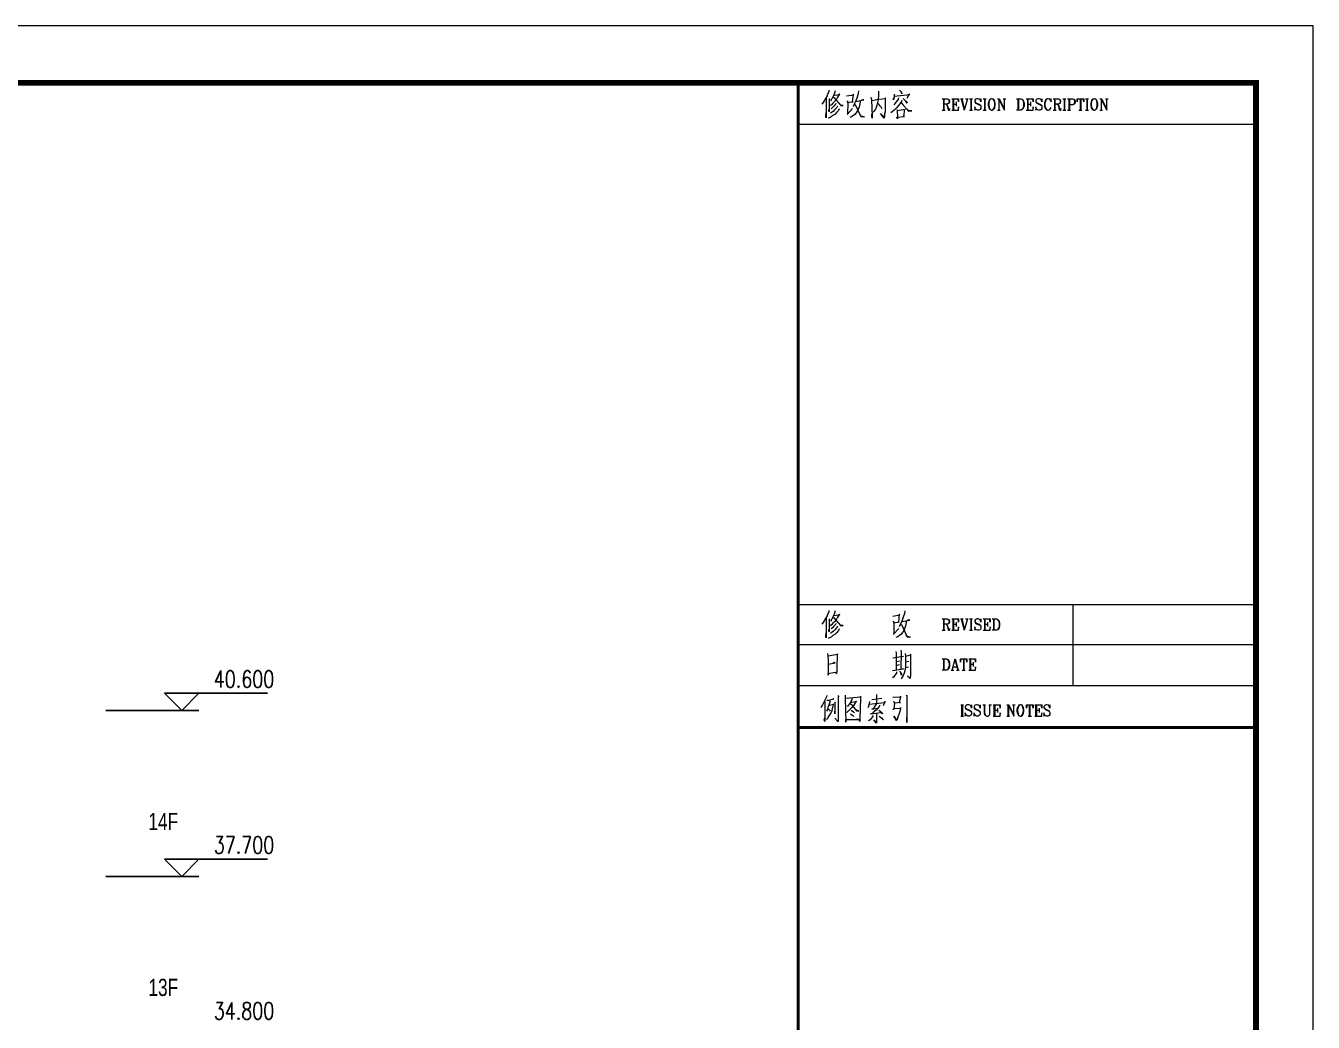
# Model space of a CAD drawing. Extents: x 1332633 to 1595679, y 264824 to 640777.
# Drawn here: x 1394138 to 1416633, y 309280 to 326700 of the extents above; entities that cross this region are included whole.
import ezdxf
from ezdxf.enums import TextEntityAlignment as Align

# ---------------------------------------------------------------- set-up
doc = ezdxf.new("R2010")
doc.units = 0
doc.header["$LTSCALE"] = 1000
doc.header["$MEASUREMENT"] = 0
doc.layers.get('0').update_dxf_attribs({"linetype": 'CONTINUOUS'})
doc.layers.add('_公共_图框', color=4, linetype='CONTINUOUS', lineweight=5)
doc.layers.add('PUB_TEXT', color=7, linetype='CONTINUOUS', lineweight=13)
for name, color, linetype in [('A-Hz1汉字注明（平、立面、房间名称等）', 7, 'CONTINUOUS'), ('DIM_ELEV', 3, 'CONTINUOUS'), ('hatch', 251, 'CONTINUOUS')]:
    doc.layers.add(name, color=color, linetype=linetype)
doc.styles.add('_TCH_DIM', font='SIMPLEX', dxfattribs={"width": 0.8, "bigfont": 'HZTXT'})
doc.styles.add('sunyat', font='3yromanc.shx', dxfattribs={"width": 0.75, "bigfont": '3yhztxt.shx'})
doc.styles.add('图框文字', font='SIMKAI.TTF')

# ---------------------------------------------------------------- blocks, each defined once
blk = doc.blocks.new('tk22')
at = {"color": 4, "lineweight": 0}
for points in [[(-8176, 47699), (-8176, 47643), (-8167, 47228), (-8167, 47275), (-7941, 47275), (-7959, 47275), (-7988, 47275)], [(-7629, 47709), (-7629, 47690), (-7629, 47558)], [(-7110, 47699), (-7092, 47680), (-7101, 47690), (-7101, 47218), (-7101, 47256), (-7101, 47313)], [(-8497, 47690), (-8506, 47671), (-8544, 47586), (-8573, 47529), (-8601, 47482)], [(-8535, 47586), (-8535, 47237), (-8544, 47265), (-8535, 47303)], [(-8450, 47595), (-8440, 47595), (-8459, 47539), (-8478, 47482), (-8488, 47445), (-8506, 47416)], [(-8450, 47520), (-8384, 47539), (-8384, 47548), (-8393, 47501), (-8403, 47463), (-8412, 47426), (-8422, 47397), (-8440, 47369), (-8459, 47341), (-8478, 47313), (-8488, 47284), (-8506, 47275)], [(-8497, 47614), (-8488, 47605), (-8374, 47633), (-8384, 47633), (-8393, 47624)], [(-8308, 47690), (-8290, 47671), (-8299, 47671), (-8299, 47265), (-8299, 47237), (-8308, 47237), (-8356, 47294), (-8308, 47237), (-8299, 47256)], [(-8356, 47577), (-8346, 47567), (-8356, 47567), (-8356, 47369), (-8356, 47397), (-8356, 47416)], [(-8167, 47643), (-7903, 47671), (-7912, 47680), (-7912, 47643), (-7922, 47284), (-7922, 47237), (-7941, 47275)], [(-8082, 47577), (-8063, 47577), (-7978, 47586), (-7988, 47595), (-8025, 47520), (-8063, 47482), (-8091, 47454), (-8120, 47426), (-8148, 47397)], [(-8063, 47643), (-8063, 47624), (-8091, 47558), (-8129, 47511), (-8139, 47492)], [(-8082, 47539), (-8073, 47539), (-7978, 47426), (-7941, 47426), (-7978, 47435), (-7988, 47445)], [(-7752, 47586), (-7761, 47548), (-7771, 47511), (-7771, 47492), (-7780, 47482)], [(-7761, 47539), (-7488, 47567), (-7478, 47586), (-7516, 47511)], [(-7573, 47520), (-7582, 47501), (-7639, 47435), (-7686, 47397), (-7714, 47369), (-7733, 47369), (-7554, 47397)], [(-7714, 47624), (-7535, 47643)], [(-7639, 47548), (-7639, 47539), (-7695, 47454), (-7714, 47454), (-7610, 47473)], [(-7346, 47662), (-7337, 47662), (-7205, 47671), (-7214, 47680), (-7214, 47671), (-7233, 47567), (-7214, 47567), (-7318, 47558), (-7327, 47586), (-7318, 47558), (-7327, 47454), (-7337, 47445), (-7337, 47454), (-7308, 47463), (-7205, 47473), (-7214, 47482), (-7214, 47454), (-7233, 47379), (-7252, 47331), (-7261, 47294), (-7271, 47265), (-7280, 47256), (-7327, 47331), (-7280, 47265), (-7271, 47275)], [(-6158, 47529), (-6110, 47529)], [(-6139, 47331), (-6139, 47529)], [(-6129, 47529), (-6129, 47331)], [(-5978, 47501), (-5969, 47529), (-5969, 47473), (-5978, 47501), (-5997, 47520), (-6016, 47529), (-6044, 47529), (-6063, 47520), (-6082, 47501), (-6082, 47482), (-6073, 47463), (-6063, 47454), (-6044, 47445), (-5997, 47426), (-5988, 47416), (-5969, 47397)], [(-6082, 47482), (-6063, 47463), (-6044, 47454), (-5997, 47435), (-5988, 47426), (-5978, 47416), (-5969, 47397), (-5969, 47360), (-5988, 47341), (-6007, 47331), (-6035, 47331), (-6054, 47341), (-6073, 47360), (-6082, 47388), (-6082, 47331), (-6073, 47360)], [(-5827, 47501), (-5818, 47529), (-5818, 47473), (-5827, 47501), (-5846, 47520), (-5865, 47529), (-5884, 47529), (-5912, 47520), (-5922, 47501), (-5922, 47482), (-5922, 47463), (-5912, 47454), (-5894, 47445), (-5846, 47426), (-5837, 47416), (-5818, 47397)], [(-5922, 47482), (-5912, 47463), (-5894, 47454), (-5846, 47435), (-5837, 47426), (-5827, 47416), (-5818, 47397), (-5818, 47360), (-5837, 47341), (-5856, 47331), (-5884, 47331), (-5903, 47341), (-5922, 47360), (-5922, 47388), (-5922, 47331), (-5922, 47360)], [(-5771, 47529), (-5724, 47529)], [(-5752, 47529), (-5752, 47388), (-5743, 47360), (-5724, 47341), (-5705, 47331), (-5686, 47331), (-5667, 47341), (-5648, 47360), (-5648, 47388), (-5648, 47529)], [(-5743, 47529), (-5743, 47388), (-5733, 47360), (-5724, 47341), (-5705, 47331)], [(-5667, 47529), (-5620, 47529)], [(-5592, 47529), (-5469, 47529), (-5469, 47473), (-5478, 47529)], [(-5573, 47331), (-5573, 47529)], [(-5563, 47529), (-5563, 47331)], [(-5516, 47473), (-5516, 47397)], [(-5356, 47529), (-5318, 47529)], [(-5328, 47331), (-5328, 47529)], [(-5318, 47511), (-5233, 47331), (-5233, 47529)], [(-5318, 47331), (-5318, 47529), (-5233, 47350)], [(-5252, 47529), (-5205, 47529)], [(-5120, 47529), (-5148, 47520), (-5158, 47501), (-5167, 47482), (-5177, 47445), (-5177, 47416), (-5167, 47379), (-5158, 47360), (-5148, 47341), (-5120, 47331), (-5111, 47331), (-5082, 47341), (-5073, 47360), (-5063, 47379), (-5054, 47416), (-5054, 47445), (-5063, 47482), (-5073, 47501), (-5082, 47520), (-5111, 47529), (-5120, 47529), (-5139, 47520), (-5158, 47501), (-5158, 47482), (-5167, 47445), (-5167, 47416), (-5158, 47379), (-5158, 47360), (-5139, 47341), (-5120, 47331)], [(-5111, 47331), (-5092, 47341), (-5082, 47360), (-5073, 47379), (-5063, 47416), (-5063, 47445), (-5073, 47482), (-5082, 47501), (-5092, 47520), (-5111, 47529)], [(-4997, 47529), (-5007, 47473), (-5007, 47529), (-4894, 47529), (-4894, 47473), (-4903, 47529)], [(-4960, 47331), (-4960, 47529)], [(-4950, 47529), (-4950, 47331)], [(-4865, 47529), (-4743, 47529), (-4743, 47473), (-4752, 47529)], [(-4846, 47331), (-4846, 47529)], [(-4837, 47529), (-4837, 47331)], [(-4790, 47473), (-4790, 47397)], [(-4611, 47501), (-4601, 47529), (-4601, 47473), (-4611, 47501), (-4620, 47520), (-4648, 47529), (-4667, 47529), (-4686, 47520), (-4705, 47501), (-4705, 47482), (-4695, 47463), (-4686, 47454), (-4677, 47445), (-4629, 47426), (-4611, 47416), (-4601, 47397)], [(-4705, 47482), (-4686, 47463), (-4677, 47454), (-4629, 47435), (-4611, 47426), (-4611, 47416), (-4601, 47397), (-4601, 47360), (-4611, 47341), (-4639, 47331), (-4658, 47331), (-4686, 47341), (-4695, 47360), (-4705, 47388), (-4705, 47331), (-4695, 47360)], [(-8478, 47463), (-8450, 47435), (-8440, 47416)], [(-8082, 47369), (-8044, 47341), (-8025, 47322)], [(-8073, 47435), (-8035, 47407), (-8016, 47388)], [(-7686, 47341), (-7705, 47313), (-7742, 47265), (-7771, 47246)], [(-7629, 47388), (-7629, 47369), (-7629, 47209), (-7676, 47265), (-7629, 47218)], [(-7591, 47435), (-7535, 47397), (-7525, 47369), (-7544, 47397)], [(-7582, 47331), (-7535, 47294), (-7516, 47275), (-7507, 47265), (-7535, 47303)], [(-6158, 47331), (-6110, 47331)], [(-5592, 47331), (-5469, 47331), (-5469, 47388), (-5478, 47331)], [(-5563, 47435), (-5516, 47435)], [(-5356, 47331), (-5309, 47331)], [(-4978, 47331), (-4922, 47331)], [(-4865, 47331), (-4743, 47331), (-4743, 47388), (-4752, 47331)], [(-4837, 47435), (-4790, 47435)]]:
    blk.add_lwpolyline(points, dxfattribs=at)
at = {"layer": '_公共_图框'}
for p, q in [((-8463, 58271), (-8466, 58248)), ((-8350, 58263), (-8372, 58204)), ((-7944, 58263), (-7950, 58216)), ((-7226, 58275), (-7192, 58236)), ((-8564, 58059), (-8583, 58031)), ((-8542, 58090), (-8564, 58059)), ((-8520, 58129), (-8542, 58090)), ((-8495, 58177), (-8520, 58129)), ((-8507, 58137), (-8507, 57791)), ((-8466, 58248), (-8495, 58185)), ((-8495, 58185), (-8495, 58177)), ((-8460, 58126), (-8460, 57897)), ((-8416, 58114), (-8432, 58086)), ((-8391, 58047), (-8419, 58019)), ((-8413, 58122), (-8416, 58114)), ((-8391, 58157), (-8413, 58122)), ((-8372, 58204), (-8391, 58157)), ((-8391, 58149), (-8378, 58145)), ((-8363, 58074), (-8391, 58047)), ((-8378, 58189), (-8366, 58185)), ((-8378, 58145), (-8256, 58004)), ((-8366, 58185), (-8271, 58200)), ((-8337, 58106), (-8363, 58074)), ((-8337, 58043), (-8341, 58031)), ((-8309, 58153), (-8337, 58106)), ((-8278, 58208), (-8309, 58153)), ((-8271, 58200), (-8278, 58208)), ((-8152, 58173), (-8026, 58193)), ((-8139, 58086), (-8133, 58043)), ((-8133, 58051), (-8139, 58086)), ((-8133, 58043), (-8136, 57866)), ((-8038, 58067), (-8133, 58051)), ((-8038, 58204), (-8054, 58067)), ((-8054, 58067), (-8038, 58067)), ((-8026, 58193), (-8038, 58204)), ((-8013, 58043), (-8026, 58011)), ((-7994, 58086), (-8013, 58043)), ((-7969, 58153), (-7994, 58086)), ((-7994, 58078), (-7853, 58102)), ((-7950, 58216), (-7969, 58153)), ((-7916, 58063), (-7928, 58000)), ((-7916, 58086), (-7916, 58063)), ((-7868, 58106), (-7894, 58098)), ((-7853, 58102), (-7868, 58106)), ((-7727, 58153), (-7717, 58102)), ((-7717, 58102), (-7708, 57822)), ((-7714, 58094), (-7594, 58114)), ((-7613, 58059), (-7626, 58011)), ((-7604, 58106), (-7613, 58059)), ((-7610, 58039), (-7576, 58008)), ((-7598, 58181), (-7604, 58114)), ((-7604, 58114), (-7604, 58106)), ((-7594, 58259), (-7598, 58181)), ((-7594, 58114), (-7588, 58114)), ((-7588, 58114), (-7466, 58129)), ((-7475, 58141), (-7478, 58133)), ((-7478, 58133), (-7478, 58051)), ((-7478, 58051), (-7478, 57980)), ((-7466, 58129), (-7475, 58141)), ((-7336, 58122), (-7324, 58149)), ((-7330, 58126), (-7336, 58106)), ((-7336, 58106), (-7336, 58122)), ((-7324, 58153), (-7330, 58126)), ((-7296, 58055), (-7327, 58019)), ((-7324, 58204), (-7321, 58173)), ((-7321, 58173), (-7324, 58153)), ((-7321, 58169), (-7050, 58197)), ((-7251, 58118), (-7296, 58055)), ((-7248, 58137), (-7251, 58118)), ((-7207, 58059), (-7245, 58008)), ((-7195, 58074), (-7207, 58059)), ((-7204, 58063), (-7157, 58008)), ((-7185, 58212), (-7201, 58248)), ((-7188, 58098), (-7195, 58074)), ((-7192, 58236), (-7185, 58212)), ((-7166, 58126), (-7113, 58078)), ((-7097, 58047), (-7122, 58086)), ((-7113, 58078), (-7097, 58047)), ((-7059, 58204), (-7103, 58129)), ((-7050, 58197), (-7059, 58204)), ((-6485, 58125), (-6393, 58125)), ((-6462, 58125), (-6462, 57925)), ((-6454, 58125), (-6454, 57925)), ((-6393, 58125), (-6370, 58116)), ((-6393, 58125), (-6378, 58116)), ((-6370, 58039), (-6393, 58030)), ((-6378, 58039), (-6393, 58030)), ((-6378, 58116), (-6370, 58106)), ((-6370, 58049), (-6378, 58039)), ((-6370, 58116), (-6363, 58106)), ((-6370, 58106), (-6363, 58087)), ((-6363, 58068), (-6370, 58049)), ((-6363, 58049), (-6370, 58039)), ((-6363, 58106), (-6355, 58087)), ((-6363, 58087), (-6363, 58068)), ((-6355, 58068), (-6363, 58049)), ((-6355, 58087), (-6355, 58068)), ((-6317, 58125), (-6195, 58125)), ((-6294, 58125), (-6294, 57925)), ((-6287, 58125), (-6287, 57925)), ((-6241, 58068), (-6241, 57992)), ((-6195, 58068), (-6203, 58125)), ((-6195, 58125), (-6195, 58068)), ((-6165, 58125), (-6119, 58125)), ((-6150, 58125), (-6096, 57925)), ((-6142, 58125), (-6096, 57954)), ((-6043, 58125), (-6096, 57925)), ((-6074, 58125), (-6028, 58125)), ((-6005, 58125), (-5952, 58125)), ((-5982, 58125), (-5982, 57925)), ((-5975, 58125), (-5975, 57925)), ((-5898, 58116), (-5914, 58097)), ((-5914, 58097), (-5914, 58078)), ((-5914, 58078), (-5906, 58058)), ((-5914, 58078), (-5898, 58058)), ((-5906, 58058), (-5898, 58049)), ((-5876, 58125), (-5898, 58116)), ((-5898, 58058), (-5883, 58049)), ((-5898, 58049), (-5883, 58039)), ((-5883, 58049), (-5838, 58030)), ((-5883, 58039), (-5838, 58020)), ((-5853, 58125), (-5876, 58125)), ((-5830, 58116), (-5853, 58125)), ((-5815, 58097), (-5830, 58116)), ((-5815, 58097), (-5807, 58125)), ((-5807, 58068), (-5815, 58097)), ((-5807, 58125), (-5807, 58068)), ((-5769, 58125), (-5716, 58125)), ((-5746, 58125), (-5746, 57925)), ((-5739, 58125), (-5739, 57925)), ((-5670, 58078), (-5678, 58039)), ((-5678, 58039), (-5678, 58011)), ((-5662, 58097), (-5670, 58078)), ((-5662, 58078), (-5670, 58039)), ((-5670, 58039), (-5670, 58011)), ((-5647, 58116), (-5662, 58097)), ((-5655, 58097), (-5662, 58078)), ((-5639, 58116), (-5655, 58097)), ((-5624, 58125), (-5647, 58116)), ((-5624, 58125), (-5639, 58116)), ((-5609, 58125), (-5624, 58125)), ((-5586, 58116), (-5609, 58125)), ((-5594, 58116), (-5609, 58125)), ((-5579, 58097), (-5594, 58116)), ((-5571, 58097), (-5586, 58116)), ((-5571, 58078), (-5579, 58097)), ((-5563, 58078), (-5571, 58097)), ((-5563, 58039), (-5571, 58078)), ((-5556, 58039), (-5563, 58078)), ((-5563, 58011), (-5563, 58039)), ((-5556, 58011), (-5556, 58039)), ((-5518, 58125), (-5487, 58125)), ((-5495, 58125), (-5495, 57925)), ((-5487, 58125), (-5396, 57944)), ((-5487, 58106), (-5396, 57925)), ((-5419, 58125), (-5373, 58125)), ((-5396, 57925), (-5396, 58125)), ((-5183, 58125), (-5106, 58125)), ((-5160, 58125), (-5160, 57925)), ((-5152, 58125), (-5152, 57925)), ((-5106, 58125), (-5084, 58116)), ((-5106, 58125), (-5091, 58116)), ((-5091, 58116), (-5076, 58097)), ((-5084, 58116), (-5068, 58097)), ((-5076, 58097), (-5068, 58078)), ((-5068, 58097), (-5061, 58078)), ((-5068, 58078), (-5061, 58049)), ((-5061, 58078), (-5053, 58049)), ((-5061, 58049), (-5061, 58001)), ((-5053, 58049), (-5053, 58001)), ((-5015, 58125), (-4893, 58125)), ((-4992, 58125), (-4992, 57925)), ((-4985, 58125), (-4985, 57925)), ((-4939, 58068), (-4939, 57992)), ((-4893, 58068), (-4901, 58125)), ((-4893, 58125), (-4893, 58068)), ((-4832, 58116), (-4848, 58097)), ((-4848, 58097), (-4848, 58078)), ((-4848, 58078), (-4832, 58058)), ((-4848, 58078), (-4840, 58058)), ((-4840, 58058), (-4832, 58049)), ((-4810, 58125), (-4832, 58116)), ((-4832, 58058), (-4817, 58049)), ((-4832, 58049), (-4817, 58039)), ((-4817, 58049), (-4772, 58030)), ((-4817, 58039), (-4772, 58020)), ((-4787, 58125), (-4810, 58125)), ((-4764, 58116), (-4787, 58125)), ((-4749, 58097), (-4764, 58116)), ((-4749, 58097), (-4741, 58125)), ((-4741, 58068), (-4749, 58097)), ((-4741, 58125), (-4741, 58068)), ((-4688, 58078), (-4695, 58049)), ((-4695, 58049), (-4695, 58001)), ((-4680, 58097), (-4688, 58078)), ((-4680, 58078), (-4688, 58049)), ((-4688, 58049), (-4688, 58001)), ((-4665, 58116), (-4680, 58097)), ((-4673, 58097), (-4680, 58078)), ((-4657, 58116), (-4673, 58097)), ((-4642, 58125), (-4665, 58116)), ((-4642, 58125), (-4657, 58116)), ((-4627, 58125), (-4642, 58125)), ((-4604, 58116), (-4627, 58125)), ((-4589, 58097), (-4604, 58116)), ((-4581, 58125), (-4589, 58097)), ((-4589, 58097), (-4581, 58068)), ((-4581, 58068), (-4581, 58125)), ((-4543, 58125), (-4452, 58125)), ((-4520, 58125), (-4520, 57925)), ((-4513, 58125), (-4513, 57925)), ((-4452, 58125), (-4429, 58116)), ((-4452, 58125), (-4436, 58116)), ((-4429, 58039), (-4452, 58030)), ((-4436, 58039), (-4452, 58030)), ((-4436, 58116), (-4429, 58106)), ((-4429, 58049), (-4436, 58039)), ((-4429, 58116), (-4421, 58106)), ((-4429, 58106), (-4421, 58087)), ((-4421, 58068), (-4429, 58049)), ((-4421, 58049), (-4429, 58039)), ((-4421, 58106), (-4414, 58087)), ((-4421, 58087), (-4421, 58068)), ((-4414, 58068), (-4421, 58049)), ((-4414, 58087), (-4414, 58068)), ((-4375, 58125), (-4322, 58125)), ((-4353, 58125), (-4353, 57925)), ((-4345, 58125), (-4345, 57925)), ((-4292, 58125), (-4200, 58125)), ((-4269, 58125), (-4269, 57925)), ((-4261, 58125), (-4261, 57925)), ((-4200, 58125), (-4177, 58116)), ((-4200, 58125), (-4185, 58116)), ((-4185, 58116), (-4177, 58106)), ((-4177, 58039), (-4185, 58030)), ((-4177, 58116), (-4170, 58106)), ((-4177, 58106), (-4170, 58087)), ((-4170, 58058), (-4177, 58039)), ((-4170, 58039), (-4177, 58030)), ((-4170, 58106), (-4162, 58087)), ((-4170, 58087), (-4170, 58058)), ((-4162, 58058), (-4170, 58039)), ((-4162, 58087), (-4162, 58058)), ((-4124, 58125), (-4010, 58125)), ((-4124, 58068), (-4124, 58125)), ((-4117, 58125), (-4124, 58068)), ((-4071, 58125), (-4071, 57925)), ((-4063, 58125), (-4063, 57925)), ((-4010, 58068), (-4018, 58125)), ((-4010, 58125), (-4010, 58068)), ((-3980, 58125), (-3926, 58125)), ((-3957, 58125), (-3957, 57925)), ((-3949, 58125), (-3949, 57925)), ((-3881, 58078), (-3888, 58039)), ((-3888, 58039), (-3888, 58011)), ((-3873, 58097), (-3881, 58078)), ((-3873, 58078), (-3881, 58039)), ((-3881, 58039), (-3881, 58011)), ((-3858, 58116), (-3873, 58097)), ((-3865, 58097), (-3873, 58078)), ((-3850, 58116), (-3865, 58097)), ((-3835, 58125), (-3858, 58116)), ((-3835, 58125), (-3850, 58116)), ((-3820, 58125), (-3835, 58125)), ((-3797, 58116), (-3820, 58125)), ((-3805, 58116), (-3820, 58125)), ((-3789, 58097), (-3805, 58116)), ((-3782, 58097), (-3797, 58116)), ((-3782, 58078), (-3789, 58097)), ((-3774, 58078), (-3782, 58097)), ((-3774, 58039), (-3782, 58078)), ((-3766, 58039), (-3774, 58078)), ((-3774, 58011), (-3774, 58039)), ((-3766, 58011), (-3766, 58039)), ((-3728, 58125), (-3698, 58125)), ((-3706, 58125), (-3706, 57925)), ((-3698, 58125), (-3607, 57944)), ((-3698, 58106), (-3607, 57925)), ((-3629, 58125), (-3584, 58125)), ((-3607, 57925), (-3607, 58125)), ((-8514, 57822), (-8507, 57881)), ((-8507, 57791), (-8514, 57822)), ((-8463, 57925), (-8460, 57944)), ((-8460, 57897), (-8463, 57925)), ((-8419, 58019), (-8438, 58004)), ((-8407, 57889), (-8432, 57870)), ((-8400, 57968), (-8422, 57949)), ((-8391, 57830), (-8422, 57807)), ((-8381, 57909), (-8407, 57889)), ((-8375, 57996), (-8400, 57968)), ((-8359, 57850), (-8391, 57830)), ((-8363, 57929), (-8381, 57909)), ((-8344, 58027), (-8375, 57996)), ((-8356, 57933), (-8363, 57929)), ((-8328, 57881), (-8359, 57850)), ((-8322, 57972), (-8356, 57933)), ((-8341, 58031), (-8344, 58027)), ((-8293, 57921), (-8328, 57881)), ((-8318, 57980), (-8322, 57972)), ((-8312, 57996), (-8318, 57980)), ((-8284, 57949), (-8293, 57921)), ((-8256, 58008), (-8271, 58023)), ((-8214, 58008), (-8256, 58008)), ((-8256, 58004), (-8214, 58008)), ((-8145, 57850), (-8048, 57956)), ((-8035, 57830), (-8060, 57811)), ((-8026, 58011), (-8038, 57984)), ((-8010, 57850), (-8035, 57830)), ((-8010, 58027), (-8001, 58023)), ((-7988, 57878), (-8010, 57850)), ((-8001, 58023), (-7903, 57811)), ((-7969, 57905), (-7988, 57878)), ((-7953, 57933), (-7969, 57905)), ((-7941, 57964), (-7953, 57933)), ((-7928, 58000), (-7941, 57964)), ((-7900, 57819), (-7916, 57842)), ((-7843, 57807), (-7900, 57819)), ((-7714, 57807), (-7711, 57858)), ((-7708, 57822), (-7708, 57783)), ((-7673, 57901), (-7686, 57889)), ((-7664, 57921), (-7673, 57901)), ((-7648, 57944), (-7664, 57921)), ((-7639, 57968), (-7648, 57944)), ((-7626, 58011), (-7639, 57968)), ((-7576, 58008), (-7547, 57976)), ((-7563, 57866), (-7497, 57799)), ((-7494, 57787), (-7563, 57866)), ((-7547, 57976), (-7538, 57952)), ((-7538, 57952), (-7544, 57968)), ((-7497, 57799), (-7491, 57838)), ((-7491, 57819), (-7494, 57787)), ((-7488, 57854), (-7491, 57819)), ((-7481, 57897), (-7488, 57854)), ((-7478, 57980), (-7481, 57972)), ((-7481, 57972), (-7481, 57905)), ((-7481, 57905), (-7481, 57897)), ((-7358, 57893), (-7381, 57878)), ((-7321, 57925), (-7358, 57893)), ((-7283, 57964), (-7321, 57925)), ((-7245, 58008), (-7283, 57964)), ((-7277, 57937), (-7270, 57913)), ((-7273, 57803), (-7141, 57815)), ((-7270, 57913), (-7264, 57803)), ((-7129, 57933), (-7267, 57913)), ((-7157, 58008), (-7107, 57949)), ((-7151, 57815), (-7138, 57940)), ((-7141, 57815), (-7151, 57815)), ((-7138, 57940), (-7129, 57933)), ((-7107, 57949), (-7069, 57909)), ((-7072, 57917), (-7097, 57940)), ((-7012, 57913), (-7072, 57917)), ((-7069, 57909), (-7012, 57913)), ((-6485, 57925), (-6431, 57925)), ((-6393, 58030), (-6454, 58030)), ((-6416, 58030), (-6401, 58020)), ((-6401, 58020), (-6393, 58011)), ((-6401, 58020), (-6393, 58001)), ((-6393, 58011), (-6370, 57944)), ((-6393, 58001), (-6378, 57935)), ((-6378, 57935), (-6370, 57925)), ((-6370, 57944), (-6363, 57935)), ((-6370, 57925), (-6355, 57925)), ((-6363, 57935), (-6355, 57935)), ((-6355, 57935), (-6348, 57944)), ((-6355, 57925), (-6348, 57944)), ((-6348, 57944), (-6348, 57954)), ((-6317, 57925), (-6195, 57925)), ((-6287, 58030), (-6241, 58030)), ((-6195, 57982), (-6203, 57925)), ((-6195, 57925), (-6195, 57982)), ((-6005, 57925), (-5952, 57925)), ((-5914, 57982), (-5914, 57925)), ((-5906, 57954), (-5914, 57982)), ((-5914, 57925), (-5906, 57954)), ((-5891, 57935), (-5906, 57954)), ((-5868, 57925), (-5891, 57935)), ((-5845, 57925), (-5868, 57925)), ((-5822, 57935), (-5845, 57925)), ((-5838, 58030), (-5822, 58020)), ((-5838, 58020), (-5822, 58011)), ((-5822, 58020), (-5815, 58011)), ((-5822, 58011), (-5807, 57992)), ((-5807, 57954), (-5822, 57935)), ((-5815, 58011), (-5807, 57992)), ((-5807, 57992), (-5807, 57954)), ((-5769, 57925), (-5716, 57925)), ((-5678, 58011), (-5670, 57973)), ((-5670, 58011), (-5662, 57973)), ((-5670, 57973), (-5662, 57954)), ((-5662, 57973), (-5655, 57954)), ((-5662, 57954), (-5647, 57935)), ((-5655, 57954), (-5639, 57935)), ((-5647, 57935), (-5624, 57925)), ((-5639, 57935), (-5624, 57925)), ((-5624, 57925), (-5609, 57925)), ((-5609, 57925), (-5586, 57935)), ((-5609, 57925), (-5594, 57935)), ((-5594, 57935), (-5579, 57954)), ((-5586, 57935), (-5571, 57954)), ((-5579, 57954), (-5571, 57973)), ((-5571, 57973), (-5563, 58011)), ((-5571, 57954), (-5563, 57973)), ((-5563, 57973), (-5556, 58011)), ((-5518, 57925), (-5472, 57925)), ((-5106, 57925), (-5183, 57925)), ((-5084, 57935), (-5106, 57925)), ((-5091, 57935), (-5106, 57925)), ((-5076, 57954), (-5091, 57935)), ((-5068, 57954), (-5084, 57935)), ((-5068, 57973), (-5076, 57954)), ((-5061, 58001), (-5068, 57973)), ((-5061, 57973), (-5068, 57954)), ((-5053, 58001), (-5061, 57973)), ((-5015, 57925), (-4893, 57925)), ((-4985, 58030), (-4939, 58030)), ((-4893, 57982), (-4901, 57925)), ((-4893, 57925), (-4893, 57982)), ((-4848, 57982), (-4848, 57925)), ((-4840, 57954), (-4848, 57982)), ((-4848, 57925), (-4840, 57954)), ((-4825, 57935), (-4840, 57954)), ((-4802, 57925), (-4825, 57935)), ((-4779, 57925), (-4802, 57925)), ((-4756, 57935), (-4779, 57925)), ((-4772, 58030), (-4756, 58020)), ((-4772, 58020), (-4756, 58011)), ((-4756, 58020), (-4749, 58011)), ((-4756, 58011), (-4741, 57992)), ((-4741, 57954), (-4756, 57935)), ((-4749, 58011), (-4741, 57992)), ((-4741, 57992), (-4741, 57954)), ((-4695, 58001), (-4688, 57973)), ((-4688, 58001), (-4680, 57973)), ((-4688, 57973), (-4680, 57954)), ((-4680, 57973), (-4673, 57954)), ((-4680, 57954), (-4665, 57935)), ((-4673, 57954), (-4657, 57935)), ((-4665, 57935), (-4642, 57925)), ((-4657, 57935), (-4642, 57925)), ((-4642, 57925), (-4627, 57925)), ((-4627, 57925), (-4604, 57935)), ((-4604, 57935), (-4589, 57954)), ((-4589, 57954), (-4581, 57973)), ((-4543, 57925), (-4490, 57925)), ((-4452, 58030), (-4513, 58030)), ((-4474, 58030), (-4459, 58020)), ((-4459, 58020), (-4452, 58011)), ((-4459, 58020), (-4452, 58001)), ((-4452, 58011), (-4429, 57944)), ((-4452, 58001), (-4436, 57935)), ((-4436, 57935), (-4429, 57925)), ((-4429, 57944), (-4421, 57935)), ((-4429, 57925), (-4414, 57925)), ((-4421, 57935), (-4414, 57935)), ((-4414, 57935), (-4406, 57944)), ((-4414, 57925), (-4406, 57944)), ((-4406, 57944), (-4406, 57954)), ((-4375, 57925), (-4322, 57925)), ((-4292, 57925), (-4238, 57925)), ((-4200, 58020), (-4261, 58020)), ((-4177, 58030), (-4200, 58020)), ((-4185, 58030), (-4200, 58020)), ((-4094, 57925), (-4040, 57925)), ((-3980, 57925), (-3926, 57925)), ((-3888, 58011), (-3881, 57973)), ((-3881, 58011), (-3873, 57973)), ((-3881, 57973), (-3873, 57954)), ((-3873, 57973), (-3865, 57954)), ((-3873, 57954), (-3858, 57935)), ((-3865, 57954), (-3850, 57935)), ((-3858, 57935), (-3835, 57925)), ((-3850, 57935), (-3835, 57925)), ((-3835, 57925), (-3820, 57925)), ((-3820, 57925), (-3797, 57935)), ((-3820, 57925), (-3805, 57935)), ((-3805, 57935), (-3789, 57954)), ((-3797, 57935), (-3782, 57954)), ((-3789, 57954), (-3782, 57973)), ((-3782, 57973), (-3774, 58011)), ((-3782, 57954), (-3774, 57973)), ((-3774, 57973), (-3766, 58011)), ((-3728, 57925), (-3683, 57925)), ((-1000, 57675), (-9000, 57675)), ((-8451, 57791), (-8473, 57783)), ((-8422, 57807), (-8451, 57791)), ((-8079, 57803), (-8098, 57795)), ((-8060, 57811), (-8079, 57803)), ((-7903, 57811), (-7843, 57807)), ((-7708, 57783), (-7714, 57807)), ((-7261, 57775), (-7273, 57803)), ((-7264, 57803), (-7261, 57775)), ((-9000, 49283), (-1000, 49283)), ((-4200, 49283), (-4200, 47858)), ((-8495, 49084), (-8520, 49037)), ((-8507, 49045), (-8507, 48699)), ((-8466, 49155), (-8495, 49092)), ((-8495, 49092), (-8495, 49084)), ((-8464, 49179), (-8466, 49155)), ((-8391, 49065), (-8413, 49029)), ((-8372, 49112), (-8391, 49065)), ((-8391, 49057), (-8379, 49053)), ((-8379, 49096), (-8366, 49092)), ((-8379, 49053), (-8256, 48911)), ((-8350, 49171), (-8372, 49112)), ((-8366, 49092), (-8271, 49108)), ((-8309, 49061), (-8337, 49013)), ((-8278, 49116), (-8309, 49061)), ((-8271, 49108), (-8278, 49116)), ((-7346, 49081), (-7220, 49100)), ((-7233, 49112), (-7248, 48974)), ((-7220, 49100), (-7233, 49112)), ((-7164, 49061), (-7189, 48994)), ((-7144, 49124), (-7164, 49061)), ((-7138, 49171), (-7144, 49124)), ((-8564, 48966), (-8583, 48939)), ((-8542, 48998), (-8564, 48966)), ((-8520, 49037), (-8542, 48998)), ((-8464, 48832), (-8460, 48852)), ((-8460, 48805), (-8464, 48832)), ((-8460, 49033), (-8460, 48805)), ((-8419, 48927), (-8438, 48911)), ((-8416, 49022), (-8432, 48994)), ((-8400, 48876), (-8422, 48856)), ((-8391, 48954), (-8419, 48927)), ((-8413, 49029), (-8416, 49022)), ((-8382, 48817), (-8407, 48797)), ((-8375, 48903), (-8400, 48876)), ((-8363, 48982), (-8391, 48954)), ((-8363, 48836), (-8382, 48817)), ((-8344, 48935), (-8375, 48903)), ((-8337, 49013), (-8363, 48982)), ((-8357, 48840), (-8363, 48836)), ((-8322, 48880), (-8357, 48840)), ((-8341, 48939), (-8344, 48935)), ((-8337, 48951), (-8341, 48939)), ((-8293, 48829), (-8328, 48789)), ((-8319, 48888), (-8322, 48880)), ((-8312, 48903), (-8319, 48888)), ((-8284, 48856), (-8293, 48829)), ((-8256, 48915), (-8271, 48931)), ((-8215, 48915), (-8256, 48915)), ((-8256, 48911), (-8215, 48915)), ((-7340, 48758), (-7242, 48864)), ((-7333, 48994), (-7327, 48951)), ((-7327, 48959), (-7333, 48994)), ((-7327, 48951), (-7330, 48773)), ((-7233, 48974), (-7327, 48959)), ((-7248, 48974), (-7233, 48974)), ((-7220, 48919), (-7233, 48891)), ((-7207, 48951), (-7220, 48919)), ((-7189, 48994), (-7207, 48951)), ((-7204, 48935), (-7195, 48931)), ((-7195, 48931), (-7097, 48718)), ((-7189, 48986), (-7047, 49010)), ((-7148, 48840), (-7164, 48813)), ((-7135, 48872), (-7148, 48840)), ((-7122, 48907), (-7135, 48872)), ((-7110, 48970), (-7122, 48907)), ((-7110, 48994), (-7110, 48970)), ((-7063, 49013), (-7088, 49006)), ((-7047, 49010), (-7063, 49013)), ((-6485, 49033), (-6393, 49033)), ((-6485, 48833), (-6432, 48833)), ((-6462, 49033), (-6462, 48833)), ((-6454, 49033), (-6454, 48833)), ((-6393, 48938), (-6454, 48938)), ((-6416, 48938), (-6401, 48928)), ((-6401, 48928), (-6393, 48919)), ((-6401, 48928), (-6393, 48909)), ((-6393, 49033), (-6378, 49023)), ((-6393, 49033), (-6371, 49023)), ((-6378, 48947), (-6393, 48938)), ((-6371, 48947), (-6393, 48938)), ((-6393, 48919), (-6371, 48852)), ((-6393, 48909), (-6378, 48842)), ((-6378, 49023), (-6371, 49014)), ((-6371, 48957), (-6378, 48947)), ((-6378, 48842), (-6371, 48833)), ((-6371, 49023), (-6363, 49014)), ((-6371, 49014), (-6363, 48995)), ((-6363, 48976), (-6371, 48957)), ((-6363, 48957), (-6371, 48947)), ((-6371, 48852), (-6363, 48842)), ((-6371, 48833), (-6355, 48833)), ((-6363, 49014), (-6355, 48995)), ((-6363, 48995), (-6363, 48976)), ((-6355, 48976), (-6363, 48957)), ((-6363, 48842), (-6355, 48842)), ((-6355, 48995), (-6355, 48976)), ((-6355, 48842), (-6348, 48852)), ((-6355, 48833), (-6348, 48852)), ((-6348, 48852), (-6348, 48861)), ((-6317, 49033), (-6196, 49033)), ((-6317, 48833), (-6196, 48833)), ((-6294, 49033), (-6294, 48833)), ((-6287, 49033), (-6287, 48833)), ((-6287, 48938), (-6241, 48938)), ((-6241, 48976), (-6241, 48900)), ((-6196, 48976), (-6203, 49033)), ((-6196, 48890), (-6203, 48833)), ((-6196, 49033), (-6196, 48976)), ((-6196, 48833), (-6196, 48890)), ((-6165, 49033), (-6119, 49033)), ((-6150, 49033), (-6097, 48833)), ((-6142, 49033), (-6097, 48861)), ((-6043, 49033), (-6097, 48833)), ((-6074, 49033), (-6028, 49033)), ((-6005, 49033), (-5952, 49033)), ((-6005, 48833), (-5952, 48833)), ((-5982, 49033), (-5982, 48833)), ((-5975, 49033), (-5975, 48833)), ((-5899, 49023), (-5914, 49004)), ((-5914, 49004), (-5914, 48985)), ((-5914, 48985), (-5906, 48966)), ((-5914, 48985), (-5899, 48966)), ((-5914, 48890), (-5914, 48833)), ((-5906, 48861), (-5914, 48890)), ((-5914, 48833), (-5906, 48861)), ((-5906, 48966), (-5899, 48957)), ((-5891, 48842), (-5906, 48861)), ((-5876, 49033), (-5899, 49023)), ((-5899, 48966), (-5883, 48957)), ((-5899, 48957), (-5883, 48947)), ((-5868, 48833), (-5891, 48842)), ((-5883, 48957), (-5837, 48938)), ((-5883, 48947), (-5837, 48928)), ((-5853, 49033), (-5876, 49033)), ((-5845, 48833), (-5868, 48833)), ((-5830, 49023), (-5853, 49033)), ((-5822, 48842), (-5845, 48833)), ((-5837, 48938), (-5822, 48928)), ((-5837, 48928), (-5822, 48919)), ((-5815, 49004), (-5830, 49023)), ((-5822, 48928), (-5815, 48919)), ((-5822, 48919), (-5807, 48900)), ((-5807, 48861), (-5822, 48842)), ((-5815, 49004), (-5807, 49033)), ((-5807, 48976), (-5815, 49004)), ((-5815, 48919), (-5807, 48900)), ((-5807, 49033), (-5807, 48976)), ((-5807, 48900), (-5807, 48861)), ((-5769, 49033), (-5647, 49033)), ((-5769, 48833), (-5647, 48833)), ((-5746, 49033), (-5746, 48833)), ((-5739, 49033), (-5739, 48833)), ((-5739, 48938), (-5693, 48938)), ((-5693, 48976), (-5693, 48900)), ((-5647, 48976), (-5655, 49033)), ((-5647, 48890), (-5655, 48833)), ((-5647, 49033), (-5647, 48976)), ((-5647, 48833), (-5647, 48890)), ((-5609, 49033), (-5533, 49033)), ((-5533, 48833), (-5609, 48833)), ((-5586, 49033), (-5586, 48833)), ((-5579, 49033), (-5579, 48833)), ((-5533, 49033), (-5510, 49023)), ((-5533, 49033), (-5518, 49023)), ((-5510, 48842), (-5533, 48833)), ((-5518, 48842), (-5533, 48833)), ((-5518, 49023), (-5503, 49004)), ((-5503, 48861), (-5518, 48842)), ((-5510, 49023), (-5495, 49004)), ((-5495, 48861), (-5510, 48842)), ((-5503, 49004), (-5495, 48985)), ((-5495, 48880), (-5503, 48861)), ((-5495, 49004), (-5487, 48985)), ((-5495, 48985), (-5487, 48957)), ((-5487, 48909), (-5495, 48880)), ((-5487, 48880), (-5495, 48861)), ((-5487, 48985), (-5480, 48957)), ((-5487, 48957), (-5487, 48909)), ((-5480, 48909), (-5487, 48880)), ((-5480, 48957), (-5480, 48909)), ((-8514, 48730), (-8507, 48789)), ((-8507, 48699), (-8514, 48730)), ((-8451, 48699), (-8473, 48691)), ((-8451, 48699), (-8473, 48691)), ((-8422, 48714), (-8451, 48699)), ((-8407, 48797), (-8432, 48777)), ((-8391, 48738), (-8422, 48714)), ((-8359, 48758), (-8391, 48738)), ((-8328, 48789), (-8359, 48758)), ((-7274, 48710), (-7293, 48703)), ((-7255, 48718), (-7274, 48710)), ((-7229, 48738), (-7255, 48718)), ((-7204, 48758), (-7229, 48738)), ((-7182, 48785), (-7204, 48758)), ((-7164, 48813), (-7182, 48785)), ((-7094, 48726), (-7110, 48750)), ((-7097, 48718), (-7037, 48714)), ((-7037, 48714), (-7094, 48726)), ((-9000, 48583), (-1000, 48583)), ((-8486, 48424), (-8479, 48384)), ((-8479, 48384), (-8476, 48298)), ((-8309, 48408), (-8476, 48380)), ((-8312, 48420), (-8309, 48408)), ((-8312, 48341), (-8312, 48420)), ((-7343, 48353), (-7157, 48377)), ((-7293, 48459), (-7286, 48436)), ((-7286, 48436), (-7286, 48140)), ((-7198, 48459), (-7207, 48152)), ((-7204, 48483), (-7198, 48459)), ((-7132, 48428), (-7122, 48384)), ((-7122, 48380), (-7028, 48400)), ((-7122, 48384), (-7122, 48298)), ((-7037, 48412), (-7037, 48290)), ((-7028, 48400), (-7037, 48412)), ((-8476, 48298), (-8473, 48207)), ((-8473, 48239), (-8350, 48262)), ((-8473, 48207), (-8473, 48196)), ((-8473, 48196), (-8473, 48133)), ((-8363, 48266), (-8391, 48251)), ((-8350, 48262), (-8363, 48266)), ((-8319, 48156), (-8315, 48247)), ((-8319, 48109), (-8319, 48156)), ((-8315, 48247), (-8312, 48341)), ((-7352, 48128), (-7157, 48160)), ((-7283, 48286), (-7226, 48298)), ((-7280, 48219), (-7229, 48231)), ((-7167, 48164), (-7179, 48152)), ((-7157, 48160), (-7167, 48164)), ((-7132, 48144), (-7148, 48081)), ((-7126, 48203), (-7132, 48144)), ((-7122, 48298), (-7126, 48203)), ((-7126, 48180), (-7119, 48180)), ((-7119, 48282), (-7066, 48294)), ((-7119, 48180), (-7069, 48192)), ((-7037, 48290), (-7037, 48282)), ((-7037, 48282), (-7034, 48105)), ((-6485, 48333), (-6409, 48333)), ((-6462, 48333), (-6462, 48133)), ((-6454, 48333), (-6454, 48133)), ((-6409, 48333), (-6386, 48323)), ((-6409, 48333), (-6393, 48323)), ((-6386, 48142), (-6409, 48133)), ((-6393, 48142), (-6409, 48133)), ((-6393, 48323), (-6378, 48304)), ((-6378, 48161), (-6393, 48142)), ((-6386, 48323), (-6371, 48304)), ((-6371, 48161), (-6386, 48142)), ((-6378, 48304), (-6371, 48285)), ((-6371, 48181), (-6378, 48161)), ((-6371, 48304), (-6363, 48285)), ((-6371, 48285), (-6363, 48257)), ((-6363, 48209), (-6371, 48181)), ((-6363, 48181), (-6371, 48161)), ((-6363, 48285), (-6355, 48257)), ((-6363, 48257), (-6363, 48209)), ((-6355, 48209), (-6363, 48181)), ((-6355, 48257), (-6355, 48209)), ((-6310, 48133), (-6256, 48333)), ((-6294, 48190), (-6226, 48190)), ((-6256, 48333), (-6203, 48133)), ((-6256, 48304), (-6211, 48133)), ((-6165, 48333), (-6051, 48333)), ((-6165, 48276), (-6165, 48333)), ((-6157, 48333), (-6165, 48276)), ((-6112, 48333), (-6112, 48133)), ((-6104, 48333), (-6104, 48133)), ((-6051, 48276), (-6058, 48333)), ((-6051, 48333), (-6051, 48276)), ((-6020, 48333), (-5899, 48333)), ((-5997, 48333), (-5997, 48133)), ((-5990, 48333), (-5990, 48133)), ((-5990, 48238), (-5944, 48238)), ((-5944, 48276), (-5944, 48200)), ((-5899, 48276), (-5906, 48333)), ((-5899, 48190), (-5906, 48133)), ((-5899, 48333), (-5899, 48276)), ((-5899, 48133), (-5899, 48190)), ((-8473, 48133), (-8473, 48050)), ((-8473, 48077), (-8350, 48101)), ((-8473, 48050), (-8473, 48077)), ((-8350, 48101), (-8325, 48074)), ((-8325, 48074), (-8319, 48109)), ((-7330, 48018), (-7352, 47999)), ((-7308, 48046), (-7330, 48018)), ((-7283, 48085), (-7308, 48046)), ((-7280, 48105), (-7283, 48085)), ((-7229, 48117), (-7195, 48069)), ((-7195, 48050), (-7207, 48085)), ((-7167, 48042), (-7201, 47983)), ((-7195, 48069), (-7195, 48050)), ((-7148, 48081), (-7167, 48042)), ((-7091, 48038), (-7047, 48003)), ((-7044, 47987), (-7091, 48038)), ((-7041, 47999), (-7044, 47987)), ((-7037, 48038), (-7041, 47999)), ((-7034, 48105), (-7037, 48038)), ((-6409, 48133), (-6485, 48133)), ((-6325, 48133), (-6279, 48133)), ((-6233, 48133), (-6188, 48133)), ((-6135, 48133), (-6081, 48133)), ((-6020, 48133), (-5899, 48133))]:
    blk.add_line(p, q, dxfattribs=at)
blk.add_lwpolyline([(-84000, 0), (0, 0), (0, 59400), (-84000, 59400)], close=True, dxfattribs=at)
at = {"layer": '_公共_图框', "const_width": 100}
blk.add_lwpolyline([(-81500, 1000), (-1000, 1000), (-1000, 58400), (-81500, 58400)], close=True, dxfattribs=at)
at = {"layer": '_公共_图框', "const_width": 50}
for points in [[(-9000, 58400), (-9000, 1000)], [(-1000, 58400), (-9000, 58400)], [(-1000, 47133), (-9000, 47133)]]:
    blk.add_lwpolyline(points, dxfattribs=at)
at = {"layer": '_公共_图框'}
blk.add_lwpolyline([(-1000, 47858), (-9000, 47858)], dxfattribs=at)
at = {"layer": '_公共_图框', "style": '图框文字'}
for tag, height, p in [('建设单位', 500, (-5000, 38300)), ('合作单位', 500, (-5054, 33683)), ('项目名称', 500, (-5000, 30300)), ('项目编号', 500, (-5000, 26300)), ('建筑', 350, (-2600, 5600)), ('方案深化', 350, (-2600, 4900)), ('1:100', 350, (-2600, 4200)), ('20090705', 350, (-2600, 3500)), ('图号', 350, (-2600, 2450))]:
    blk.add_attdef(tag, text='', height=height, dxfattribs=at).set_placement(p, align=Align.MIDDLE_CENTER)

msp = doc.modelspace()

# ---------------------------------------------------------------- linework, layer by layer
at = {"layer": 'DIM_ELEV'}
for p, q in [((1396863, 314730), (1396563, 315030)), ((1396563, 315030), (1398363, 315030)), ((1396863, 314730), (1397163, 315030)), ((1395538, 314730), (1397163, 314730)), ((1396863, 311830), (1396563, 312130)), ((1396563, 312130), (1398363, 312130)), ((1396863, 311830), (1397163, 312130)), ((1395538, 311830), (1397163, 311830))]:
    msp.add_line(p, q, dxfattribs=at)

# ---------------------------------------------------------------- block references
at = {"layer": 'hatch'}
msp.add_blockref('tk22', (1416633, 267300), dxfattribs=at)

# ---------------------------------------------------------------- texts
at = {"layer": 'A-Hz1汉字注明（平、立面、房间名称等）', "style": 'sunyat', "width": 0.75}
for s, p in [('14F', (1396282, 312639)), ('13F', (1396282, 309739))]:
    msp.add_text(s, height=300, dxfattribs=at).set_placement(p)
at = {"layer": 'PUB_TEXT', "style": '_TCH_DIM', "width": 0.752941}
for s, p in [('40.600', (1397424, 315130)), ('37.700', (1397424, 312230)), ('34.800', (1397424, 309330))]:
    msp.add_text(s, height=297.5, dxfattribs=at).set_placement(p)

doc.saveas('drawing.dxf')
